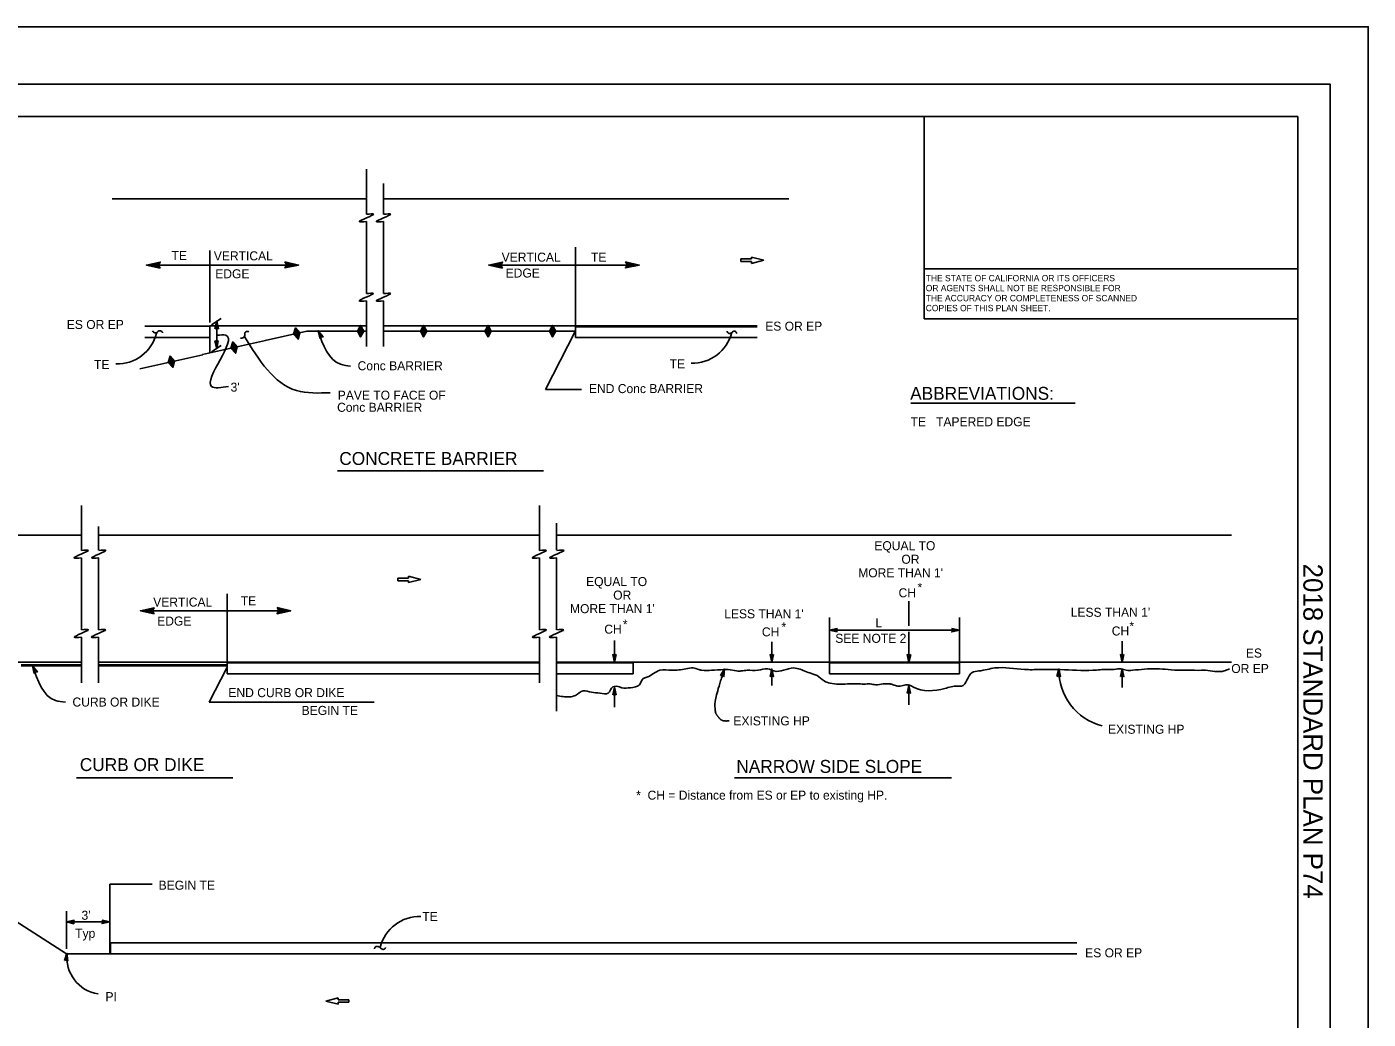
# Model space of a CAD drawing. Extents: x -894 to 866, y -476 to 714.
# Drawn here: x -174 to 866, y -56 to 714 of the extents above; entities that cross this region are included whole.
import ezdxf

# ---------------------------------------------------------------- set-up
doc = ezdxf.new("R2010")
doc.units = 0
for name, color, linetype in [('10 Sheet Format', 7, 'Continuous'), ('21 Curb Gutter', 7, 'Continuous'), ('22 Misc Cnst Det', 7, 'Continuous'), ('56 Stage 3 Anno', 7, 'Continuous'), ('57 Undefined', 7, 'Continuous'), ('60 Nongeo Data', 7, 'Continuous')]:
    doc.layers.add(name, color=color, linetype=linetype)

# ---------------------------------------------------------------- blocks, each defined once
blk = doc.blocks.new('CONCBP')
at = {"layer": '22 Misc Cnst Det'}
blk.add_line((0, 0), (49.9999, 0), dxfattribs=at)
for points in [[(22.5, 0), (25, 4.5), (27.4999, 0), (25, -4.5)], [(23.072, 0), (25, 3.4705), (26.9279, 0), (25, -3.4705)], [(23.644, 0), (25, 2.4409), (26.3559, 0), (25, -2.4409)], [(24.2157, 0), (25, 1.4114), (25.7838, 0), (25, -1.4114)], [(24.7877, 0), (25, 0.3815), (25.2122, 0), (25, -0.3819)]]:
    blk.add_lwpolyline(points, close=True, dxfattribs=at)
blk = doc.blocks.new('A2_8')
at = {"layer": '21 Curb Gutter'}
for p, q in [((0, 2), (25, 2)), ((0, 0), (25, 0)), ((0, -0.667), (25, -0.667))]:
    blk.add_line(p, q, dxfattribs=at)

msp = doc.modelspace()

# ---------------------------------------------------------------- linework, layer by layer
at = {"layer": '10 Sheet Format'}
for p, q in [((-863.5, 669), (836.5, 669)), ((836.5, 669), (836.5, -431)), ((-813.5, 644), (811.5, 644)), ((521.6, 525.9), (521.6, 644)), ((811.5, -406), (811.5, 644)), ((811.5, 525.9), (521.6, 525.9)), ((521.6, 487.1), (521.6, 525.9)), ((811.5, 487.1), (521.6, 487.1))]:
    msp.add_line(p, q, dxfattribs=at)
for points in [[(-894, 713.6), (866, 713.6), (866, -476.4), (-894, -476.4)], [(-863.5, -431), (836.5, -431), (836.5, 669), (-863.5, 669)]]:
    msp.add_lwpolyline(points, close=True, dxfattribs=at)
at = {"layer": '21 Curb Gutter'}
for p, q in [((-153.7, 220.9), (-131.8, 220.9)), ((-153.7, 218.9), (-131.8, 218.9)), ((-118.6, 220.9), (-18.8, 220.9)), ((-118.6, 218.9), (-18.8, 218.9)), ((-153.7, 218.2), (-131.8, 218.2)), ((-118.6, 218.2), (-18.8, 218.2))]:
    msp.add_line(p, q, dxfattribs=at)
at = {"layer": '22 Misc Cnst Det'}
for p, q in [((42.9, 477.6), (10.7, 470.3)), ((89.3, 477.6), (59.6, 477.6)), ((109.6, 477.6), (102.5, 477.6)), ((251.3, 477.6), (208.5, 477.6))]:
    msp.add_line(p, q, dxfattribs=at)
for points in [[(37.5, 476.4), (36.1, 471.4), (32.6, 475.3), (34.1, 480.2)], [(36.9, 476.2), (35.8, 472.4), (33.2, 475.4), (34.3, 479.2)], [(87.1, 477.6), (84.6, 473.1), (82.1, 477.6), (84.6, 482.1)], [(86.5, 477.6), (84.6, 474.1), (82.7, 477.6), (84.6, 481)], [(85.9, 477.6), (84.6, 475.1), (83.2, 477.6), (84.6, 480)], [(85.4, 477.6), (84.6, 476.1), (83.8, 477.6), (84.6, 479)], [(236, 477.6), (233.5, 473.1), (231, 477.6), (233.5, 482.1)], [(235.4, 477.6), (233.5, 474.1), (231.5, 477.6), (233.5, 481)], [(234.8, 477.6), (233.5, 475.1), (232.1, 477.6), (233.5, 480)], [(234.2, 477.6), (233.5, 476.1), (232.7, 477.6), (233.5, 479)], [(36.4, 476.1), (35.6, 473.4), (33.7, 475.5), (34.5, 478.2)], [(35.8, 476), (35.4, 474.4), (34.3, 475.6), (34.8, 477.2)], [(35.3, 475.8), (35.1, 475.4), (34.9, 475.8), (35, 476.2)], [(84.8, 477.6), (84.6, 477.2), (84.4, 477.6), (84.6, 477.9)], [(233.7, 477.6), (233.5, 477.2), (233.2, 477.6), (233.5, 477.9)]]:
    msp.add_lwpolyline(points, close=True, dxfattribs=at)
at = {"layer": '56 Stage 3 Anno'}
for points in [[(-70.8, 526.5), (-81.4, 528.9), (-70.7, 531.2), (-71.1, 530.6), (-78.9, 528.9), (-71.1, 527.1), (-71.5, 527.7), (-76.5, 528.9), (-71.5, 530), (-71.9, 529.3), (-74, 528.9), (-71.9, 528.4), (-72.2, 528.9), (-70.7, 531.2), (-72.2, 528.9)], [(25.9, 531.3), (36.6, 528.9), (25.9, 526.6), (26.3, 527.2), (34.1, 528.9), (26.3, 530.7), (26.7, 530.1), (31.7, 528.9), (26.7, 527.9), (27.1, 528.5), (29.2, 528.9), (27.1, 529.4), (27.3, 529), (25.9, 526.6), (27.3, 529)], [(194.7, 526.5), (184, 528.9), (194.7, 531.2), (194.3, 530.6), (186.5, 528.9), (194.3, 527.1), (193.9, 527.7), (188.9, 528.9), (193.9, 530), (193.5, 529.3), (191.4, 528.9), (193.5, 528.4), (193.3, 528.9), (194.7, 531.2), (193.3, 528.9)], [(290.1, 531.3), (300.7, 528.9), (290, 526.6), (290.4, 527.2), (298.2, 528.9), (290.4, 530.7), (290.8, 530.1), (295.8, 528.9), (290.8, 527.9), (291.2, 528.5), (293.3, 528.9), (291.2, 529.4), (291.5, 529), (290, 526.6), (291.5, 529)], [(-28.3, 479.5), (-26.9, 485.4), (-25.6, 479.5), (-26, 479.7), (-26.9, 484), (-27.9, 479.7), (-27.6, 479.9), (-26.9, 482.7), (-26.3, 479.9), (-26.7, 480.1), (-26.9, 481.3), (-27.2, 480.1), (-26.9, 480.3), (-25.6, 479.5), (-26.9, 480.3)], [(-25.7, 470.2), (-26.9, 464.3), (-28.3, 470.1), (-27.9, 469.9), (-26.9, 465.6), (-26, 470), (-26.4, 469.7), (-26.9, 467), (-27.6, 469.7), (-27.2, 469.5), (-27, 468.3), (-26.7, 469.5), (-27, 469.4), (-28.3, 470.1), (-27, 469.4)], [(53.2, 472), (51.7, 477.9), (55.5, 473.2), (55.1, 473.2), (52.3, 476.7), (53.4, 472.4), (53.6, 472.7), (52.9, 475.5), (54.7, 473.3), (54.3, 473.3), (53.5, 474.3), (53.8, 473.1), (54, 473.3), (55.5, 473.2), (54, 473.3)], [(-75.5, 258.5), (-86.1, 260.9), (-75.5, 263.2), (-75.9, 262.6), (-83.7, 260.9), (-75.9, 259.1), (-76.3, 259.7), (-81.2, 260.9), (-76.2, 261.9), (-76.6, 261.3), (-78.8, 260.9), (-76.6, 260.4), (-76.9, 260.9), (-75.5, 263.2), (-76.9, 260.9)], [(19.9, 263.3), (30.5, 260.9), (19.9, 258.6), (20.2, 259.2), (28, 260.9), (20.3, 262.7), (20.6, 262.1), (25.6, 260.9), (20.6, 259.8), (21, 260.5), (23.2, 260.9), (21, 261.4), (21.3, 260.9), (19.9, 258.6), (21.3, 260.9)], [(-168.4, 212.2), (-169.9, 218.1), (-166, 213.4), (-166.5, 213.4), (-169.3, 216.9), (-168.2, 212.6), (-168, 212.9), (-168.7, 215.7), (-166.9, 213.5), (-167.3, 213.5), (-168, 214.4), (-167.7, 213.3), (-167.6, 213.5), (-166, 213.4), (-167.6, 213.5)]]:
    msp.add_lwpolyline(points, close=True, dxfattribs=at)
for centre, start, end in [((-74.5, 478.4), 191.5769, 323.0746), ((-71, 475.8), 11.5769, 143.0746), ((-7.4, 474.4), 238.5518, 10.0495), ((-3.1, 475.2), 58.5518, 190.0495), ((370.9, 478), 191.5769, 323.0746), ((374.3, 475.4), 11.5769, 143.0746)]:
    msp.add_arc(centre, 2.18, start, end, dxfattribs=at)
msp.add_open_spline([(95.4, -1.3), (95.5, 0.3), (97.8, 0.8), (99.4, 0.1), (101.1, -1.5), (102.4, -1.7), (103.2, -1.4), (103.6, -1), (104, -0.2)], degree=2, dxfattribs=at)
at = {"layer": '57 Undefined'}
for p, q in [((511.3, 421.8), (638.7, 421.8)), ((66.7, 369.3), (226.4, 369.3)), ((113.4, 285.1), (113.4, 286.1)), ((113.4, 286.1), (121.9, 286.1)), ((113.4, 284.1), (113.4, 285.1)), ((121.9, 284.1), (113.4, 284.1)), ((121.9, 286.1), (121.9, 287.6)), ((121.9, 287.6), (131.4, 285.1)), ((131.4, 285.1), (121.9, 282.7)), ((121.9, 282.7), (121.9, 284.1)), ((-135.7, 131.4), (-14.5, 131.4)), ((374.6, 131.4), (542.8, 131.4))]:
    msp.add_line(p, q, dxfattribs=at)
at = {"layer": '60 Nongeo Data'}
for p, q in [((89.3, 568.3), (89.3, 603.1)), ((89.3, 593.2), (89.3, 591.9)), ((102.5, 568.3), (102.5, 592.2)), ((-107.9, 580.2), (89.3, 580.2)), ((102.5, 580.2), (416.8, 580.2)), ((89.3, 506.9), (89.3, 562.6)), ((102.5, 506.9), (102.5, 562.6)), ((251.4, 482.2), (251.4, 542.8)), ((-32.3, 484.3), (-32.3, 540.1)), ((379.4, 532.6), (379.4, 533.6)), ((379.4, 533.6), (387.8, 533.6)), ((379.4, 531.6), (379.4, 532.6)), ((387.8, 531.6), (379.4, 531.6)), ((387.8, 533.6), (387.8, 535)), ((387.8, 535), (397.4, 532.6)), ((397.4, 532.6), (387.8, 530.1)), ((387.8, 530.1), (387.8, 531.6)), ((-74.3, 528.9), (32.6, 528.9)), ((185, 528.9), (300.3, 528.9)), ((89.3, 465.8), (89.3, 501.1)), ((102.5, 465.8), (102.5, 501.1)), ((-82.7, 481.5), (-32.2, 481.5)), ((-32.2, 481.7), (89.3, 481.7)), ((-32.2, 472.7), (-32.2, 481.7)), ((-31, 482.6), (-23.6, 487.5)), ((-26.9, 464.3), (-26.9, 485.3)), ((102.5, 481.7), (392.2, 481.7)), ((251.3, 472.7), (251.3, 481.1)), ((251.3, 481.1), (392.2, 481.1)), ((-82.7, 472.7), (-32.2, 472.7)), ((-32.2, 460.7), (-32.2, 472.7)), ((42.9, 477.6), (89.3, 477.6)), ((228.1, 432.3), (251, 477.4)), ((251.4, 472.7), (392.2, 472.7)), ((-30.9, 461.6), (-23.4, 466.6)), ((228.1, 432.3), (255.8, 432.3)), ((-131.8, 307.6), (-131.8, 342.4)), ((223.4, 307.6), (223.4, 342.4)), ((-131.8, 324.7), (-131.8, 321)), ((-118.6, 307.9), (-118.6, 326.1)), ((223.4, 324.7), (223.4, 321)), ((236.6, 307.9), (236.6, 328.7)), ((-329, 319.5), (-131.8, 319.5)), ((-118.6, 319.5), (223.4, 319.5)), ((236.6, 319.5), (760.1, 319.5)), ((-131.8, 246.1), (-131.8, 302)), ((-118.6, 246.1), (-118.6, 301.8)), ((223.4, 246.1), (223.4, 302)), ((236.6, 246.1), (236.6, 301.8)), ((-18.8, 221.5), (-18.8, 274.1)), ((-85.2, 260.9), (30.1, 260.9)), ((509.8, 268.4), (509.8, 249.2)), ((448.2, 220.4), (448.2, 255.7)), ((549, 220.4), (549, 255.7)), ((-131.8, 205.1), (-131.8, 240.4)), ((-118.6, 205.1), (-118.6, 240.5)), ((223.4, 205.1), (223.4, 240.4)), ((236.6, 182.9), (236.6, 240.5)), ((448.2, 245.8), (549, 245.8)), ((509.8, 244.4), (509.8, 221)), ((281.5, 237.8), (281.5, 221)), ((403.4, 236.8), (403.4, 221)), ((675.3, 237.3), (675.3, 221)), ((-253.3, 221), (-131.8, 221)), ((-118.6, 221), (223.4, 221)), ((-18.8, 212), (-18.8, 220.4)), ((-18.8, 220.4), (223.4, 220.4)), ((236.6, 221), (760.1, 221)), ((236.6, 220.4), (296, 220.4)), ((296, 212), (296, 220.4)), ((448.2, 212), (448.2, 221)), ((448.2, 220.4), (549, 220.4)), ((549, 212), (549, 220.4)), ((-32.8, 189.9), (-19.2, 216.7)), ((-18.8, 212), (223.4, 212)), ((236.6, 212), (296, 212)), ((403.4, 215.8), (403.4, 202.8)), ((448.2, 212), (549, 212)), ((675.3, 215.8), (675.3, 201.5)), ((281.5, 201.6), (281.5, 186.1)), ((509.8, 202.9), (509.8, 187.9)), ((-32.8, 189.9), (95.1, 189.9)), ((-109.8, 49), (-109.8, 11.6)), ((-77, 49), (-109.8, 49)), ((-186.9, 22.8), (-143.4, -5)), ((-143.4, -1.2), (-143.4, 28)), ((-109.8, -5.2), (-109.8, 28.3)), ((-143.4, 19.6), (-109.8, 19.6)), ((-109.3, 3.5), (-109.3, -5)), ((640.1, 3.5), (-109.3, 3.5)), ((-109.3, -5), (-143.4, -5)), ((640.1, -5), (-109.3, -5)), ((57.6, -41.7), (67.2, -39.3)), ((67.2, -39.3), (67.2, -40.7)), ((67.2, -40.7), (75.6, -40.7)), ((75.6, -40.7), (75.6, -41.7)), ((67.2, -44.2), (57.6, -41.7)), ((75.6, -42.7), (67.2, -42.7)), ((67.2, -42.7), (67.2, -44.2)), ((75.6, -41.7), (75.6, -42.7))]:
    msp.add_line(p, q, dxfattribs=at)
for points in [[(454.1, 244.5), (448.2, 245.8), (454.1, 247.1), (453.9, 246.8), (449.5, 245.8), (453.9, 244.8), (453.7, 245.2), (450.9, 245.8), (453.7, 246.4), (453.5, 246.1), (452.3, 245.8), (453.5, 245.5), (453.3, 245.8), (454.1, 247.1), (453.3, 245.8)], [(543.1, 247.1), (549, 245.8), (543.1, 244.5), (543.3, 244.9), (547.6, 245.8), (543.3, 246.8), (543.5, 246.4), (546.3, 245.8), (543.5, 245.2), (543.7, 245.6), (544.9, 245.8), (543.7, 246.1), (543.9, 245.8), (543.1, 244.5), (543.9, 245.8)], [(282.8, 226.9), (281.5, 221), (280.2, 226.9), (280.6, 226.7), (281.5, 222.3), (282.5, 226.7), (282.1, 226.5), (281.5, 223.7), (280.9, 226.5), (281.3, 226.3), (281.5, 225.1), (281.8, 226.3), (281.5, 226.1), (280.2, 226.9), (281.5, 226.1)], [(404.7, 226.9), (403.4, 221), (402.1, 226.9), (402.5, 226.7), (403.4, 222.3), (404.4, 226.7), (404, 226.5), (403.4, 223.7), (402.8, 226.5), (403.1, 226.3), (403.4, 225.1), (403.7, 226.3), (403.4, 226.1), (402.1, 226.9), (403.4, 226.1)], [(511.2, 226.9), (509.8, 221), (508.5, 226.9), (508.9, 226.7), (509.8, 222.3), (510.8, 226.7), (510.5, 226.5), (509.8, 223.7), (509.2, 226.5), (509.6, 226.3), (509.8, 225.1), (510.1, 226.3), (509.8, 226.1), (508.5, 226.9), (509.8, 226.1)], [(676.6, 226.9), (675.3, 221), (674, 226.9), (674.3, 226.7), (675.3, 222.3), (676.2, 226.7), (675.9, 226.5), (675.3, 223.7), (674.7, 226.5), (675, 226.3), (675.3, 225.1), (675.5, 226.3), (675.3, 226.1), (674, 226.9), (675.3, 226.1)], [(363.8, 210.6), (366.9, 215.8), (366.3, 209.8), (366.1, 210.1), (366.5, 214.5), (364.2, 210.6), (364.6, 210.7), (366.1, 213.2), (365.8, 210.4), (365.5, 210.7), (365.6, 211.9), (365, 210.8), (365.3, 210.9), (366.3, 209.8), (365.3, 210.9)], [(402.1, 209.9), (403.4, 215.8), (404.7, 209.9), (404.4, 210.1), (403.4, 214.4), (402.4, 210.1), (402.8, 210.3), (403.4, 213.1), (404, 210.3), (403.7, 210.5), (403.4, 211.7), (403.1, 210.5), (403.4, 210.7), (404.7, 209.9), (403.4, 210.7)], [(624.6, 209.9), (626.1, 215.8), (627.3, 209.9), (626.9, 210.1), (626.1, 214.4), (625, 210.1), (625.3, 210.3), (626, 213.1), (626.6, 210.3), (626.2, 210.5), (626, 211.7), (625.7, 210.5), (626, 210.7), (627.3, 209.9), (626, 210.7)], [(674, 209.9), (675.3, 215.8), (676.6, 209.9), (676.2, 210.1), (675.3, 214.4), (674.3, 210.1), (674.7, 210.3), (675.3, 213.1), (675.9, 210.3), (675.5, 210.5), (675.3, 211.7), (675, 210.5), (675.3, 210.7), (676.6, 209.9), (675.3, 210.7)], [(280.2, 195.7), (281.5, 201.6), (282.8, 195.7), (282.5, 195.9), (281.5, 200.2), (280.6, 195.9), (280.9, 196.1), (281.5, 198.9), (282.1, 196.1), (281.8, 196.3), (281.5, 197.5), (281.3, 196.3), (281.5, 196.5), (282.8, 195.7), (281.5, 196.5)], [(508.5, 197), (509.8, 202.9), (511.1, 197), (510.8, 197.2), (509.8, 201.5), (508.9, 197.2), (509.2, 197.4), (509.8, 200.2), (510.4, 197.4), (510.1, 197.6), (509.8, 198.8), (509.6, 197.6), (509.8, 197.8), (511.1, 197), (509.8, 197.8)], [(-137.5, 18.2), (-143.4, 19.6), (-137.5, 20.9), (-137.7, 20.5), (-142, 19.6), (-137.7, 18.6), (-137.9, 18.9), (-140.7, 19.6), (-137.9, 20.2), (-138.1, 19.8), (-139.3, 19.6), (-138.1, 19.3), (-138.3, 19.6), (-137.5, 20.9), (-138.3, 19.6)], [(-115.8, 20.9), (-109.8, 19.6), (-115.8, 18.3), (-115.5, 18.6), (-111.2, 19.6), (-115.5, 20.5), (-115.3, 20.2), (-112.6, 19.6), (-115.3, 19), (-115.1, 19.3), (-113.9, 19.6), (-115.1, 19.8), (-115, 19.6), (-115.8, 18.3), (-115, 19.6)], [(-145.1, -10.3), (-143.1, -4.6), (-142.5, -10.6), (-142.8, -10.3), (-143.2, -5.9), (-144.7, -10.1), (-144.3, -10), (-143.4, -7.3), (-143.1, -10.1), (-143.4, -9.9), (-143.6, -8.6), (-144, -9.8), (-143.7, -9.7), (-142.5, -10.6), (-143.7, -9.7)]]:
    msp.add_lwpolyline(points, close=True, dxfattribs=at)
for centre, radius, start, end in [((-104, 483.4), 31.2, 267.854, 346.4105), ((342.1, 484), 31.2, 267.854, 346.4105), ((670.6, 214.8), 44.5, 178.6675, 255.7267), ((130.2, -7.4), 31.2, 87.854, 166.4105), ((-114.4, -7.8), 28.8, 173.5601, 260.8681)]:
    msp.add_arc(centre, radius, start, end, dxfattribs=at)
for points in [[(89.3, 568.3), (94.6, 568.3), (83.7, 562.6), (89.2, 562.6)], [(102.5, 568.3), (107.8, 568.3), (96.9, 562.6), (102.4, 562.6)], [(89.2, 506.8), (94.4, 506.8), (83.6, 501.1), (89.1, 501.1)], [(102.5, 506.8), (107.8, 506.8), (96.9, 501.1), (102.4, 501.1)], [(-26.9, 474.4), (-19.9, 474.4), (-31, 434.8), (-17.8, 434.8)], [(-5.6, 473.7), (34.9, 431.6), (61.1, 429.9)], [(76.8, 450.6), (69.1, 452), (51.5, 478.2)], [(-131.9, 307.6), (-126.7, 307.6), (-137.5, 301.9), (-132, 301.9)], [(-118.3, 307.6), (-113, 307.6), (-123.8, 301.9), (-118.4, 301.9)], [(223.2, 307.6), (228.5, 307.6), (217.7, 301.9), (223.2, 301.9)], [(236.9, 307.6), (242.2, 307.6), (231.3, 301.9), (236.8, 301.9)], [(-131.8, 246.1), (-126.6, 246.1), (-137.4, 240.4), (-131.9, 240.4)], [(-118.5, 246.1), (-113.2, 246.1), (-124.1, 240.4), (-118.6, 240.4)], [(223.3, 246.1), (228.6, 246.1), (217.8, 240.4), (223.3, 240.4)], [(236.7, 246.1), (241.9, 246.1), (231.1, 240.4), (236.6, 240.4)], [(-144.3, 189.9), (-152, 191.3), (-169.9, 218.3)], [(236.6, 195.2), (246.6, 194.1), (251.3, 195.3), (257.2, 198.8), (263.7, 197.7), (270.2, 197.1), (276.7, 197.1), (280.2, 201.8), (285.5, 201.8), (287.3, 201.2), (293.8, 201.2), (300.8, 203.5), (303.8, 208.3), (306.7, 209.4), (316.7, 214.7), (326.1, 214.7), (336.8, 215.9), (342.6, 216.5), (346.8, 215.3), (349.1, 214.7), (356.8, 214.7), (366.2, 215.3), (369.7, 215.3), (376.2, 214.2), (379.8, 214.2), (384.5, 214.7), (392.7, 214.7), (400.4, 215.9), (405.1, 214.2), (420.4, 216.5), (430.4, 213.6), (435.7, 211.8), (438.7, 210.6), (444, 206.5), (448.7, 204.7), (462.2, 204.1), (472.2, 204.1), (477.5, 204.1), (479.9, 204.1), (484, 203.5), (489.9, 204.1), (495.2, 204.1), (497.6, 203.5), (501.1, 202.4), (509.3, 203.5), (512.9, 201.8), (537.6, 200.6), (547.6, 202.4), (550.6, 202.4), (558.8, 213), (564.1, 214.2), (576.5, 216.5), (599.5, 215.3), (611.2, 215.3), (627.2, 215.3), (652.5, 214.7), (663.7, 215.3), (669, 215.3), (674.3, 215.9), (678.4, 214.7), (683.1, 214.7), (702, 215.9), (710.8, 215.3), (720.8, 214.7), (726.1, 214.7), (736.7, 214.7), (739.7, 214.7), (754.4, 214.2), (758.5, 215.9)]]:
    msp.add_spline(points, degree=3, dxfattribs=at)
msp.add_open_spline([(366.9, 215.8), (359.4, 193.9), (359.4, 182.6), (361.1, 179.5), (365.2, 174.8), (370.5, 175.6)], degree=2, dxfattribs=at)

# ---------------------------------------------------------------- block references
at = {"layer": '21 Curb Gutter'}
msp.add_blockref('A2_8', (-178.6, 218.9), dxfattribs=at)
at = {"layer": '22 Misc Cnst Det'}
for p, rotation in [((158.5, 477.6), 180), ((208.5, 477.6), 180), ((10.9, 470.4), -167.3291956063151), ((-37.7, 459.4), -167.3291956063151)]:
    msp.add_blockref('CONCBP', p, dxfattribs=dict(at, rotation=rotation))

# ---------------------------------------------------------------- texts
at = {"layer": '10 Sheet Format'}
for s, p in [('THE STATE OF CALIFORNIA OR ITS OFFICERS', (522.9, 516.3)), ('OR AGENTS SHALL NOT BE RESPONSIBLE FOR', (522.9, 508.6)), ('THE ACCURACY OR COMPLETENESS OF SCANNED', (522.9, 500.8)), ('COPIES OF THIS PLAN SHEET.', (522.9, 493.1))]:
    msp.add_text(s, height=4.9, dxfattribs=at).set_placement(p)
msp.add_text('2018 STANDARD PLAN P74', height=15, rotation=270, dxfattribs=at).set_placement((815.7, 297.4))
at = {"layer": '57 Undefined'}
for s, height, p in [('TE', 7, (-62, 532.7)), ('VERTICAL', 7, (-29.2, 532.5)), ('VERTICAL', 7, (194, 531.5)), ('TE', 7, (263.3, 531.5)), ('EDGE', 7, (-28.1, 518.6)), ('EDGE', 7, (197.1, 519.2)), ('ES OR EP', 7, (-143.2, 479.3)), ('ES OR EP', 7, (398.4, 478)), ('TE', 7, (-122.1, 448.2)), ('Conc BARRIER', 7, (82.3, 447.3)), ('TE', 7, (324.3, 448.8)), ("3'", 7, (-16.2, 430.7)), ('PAVE TO FACE OF', 7, (66.9, 424.5)), ('END Conc BARRIER', 7, (261.7, 429.6)), ('ABBREVIATIONS:', 10, (510.8, 424.4)), ('Conc BARRIER', 7, (66.4, 415.1)), ('TE   TAPERED EDGE', 7, (511.1, 403.9)), ('CONCRETE BARRIER', 10, (68.1, 373.9)), ('EQUAL TO', 7, (483, 307.8)), ('OR', 7, (504, 297.3)), ("MORE THAN 1'", 7, (470.5, 286.8)), ('EQUAL TO', 7, (259.5, 280)), ('*', 7, (516.5, 275.5)), ('VERTICAL', 7, (-76.2, 264.1)), ('TE', 7, (-8.3, 265.1)), ('OR', 7, (280.5, 269.5)), ('CH', 7, (501.8, 271.3)), ("MORE THAN 1'", 7, (247, 259)), ("LESS THAN 1'", 7, (366.6, 255)), ("LESS THAN 1'", 7, (635.3, 256.2)), ('EDGE', 7, (-73.1, 249.4)), ('CH', 7, (273.6, 243.1)), ('*', 7, (288, 246.9)), ('*', 7, (411, 244.8)), ('L', 7, (483.9, 248)), ('*', 7, (680.8, 245.5)), ('CH', 7, (395.8, 241)), ('SEE NOTE 2', 7, (452.7, 236)), ('CH', 7, (667.1, 241.7)), ('ES', 7, (771.1, 224.6)), (' OR EP', 7, (757.2, 212.6)), ('END CURB OR DIKE', 7, (-17.9, 193.9)), ('CURB OR DIKE', 7, (-138.8, 186.6)), ('BEGIN TE', 7, (38.9, 180.1)), ('EXISTING HP', 7, (373.7, 172)), ('EXISTING HP', 7, (664.2, 165.5)), ('CURB OR DIKE', 10, (-133.1, 136.6)), ('NARROW SIDE SLOPE ', 10, (376, 135.2)), ('*  CH = Distance from ES or EP to existing HP.', 7, (298.3, 114.4)), ('BEGIN TE', 7, (-72, 44.6)), ("3'", 7, (-131.8, 21.3)), ('TE', 7, (132.5, 20.4)), ('Typ', 7, (-136.7, 7.3)), ('ES OR EP', 7, (646.5, -7.8)), ('PI', 7, (-113.2, -41.8))]:
    msp.add_text(s, height=height, dxfattribs=at).set_placement(p)

doc.saveas('drawing.dxf')
